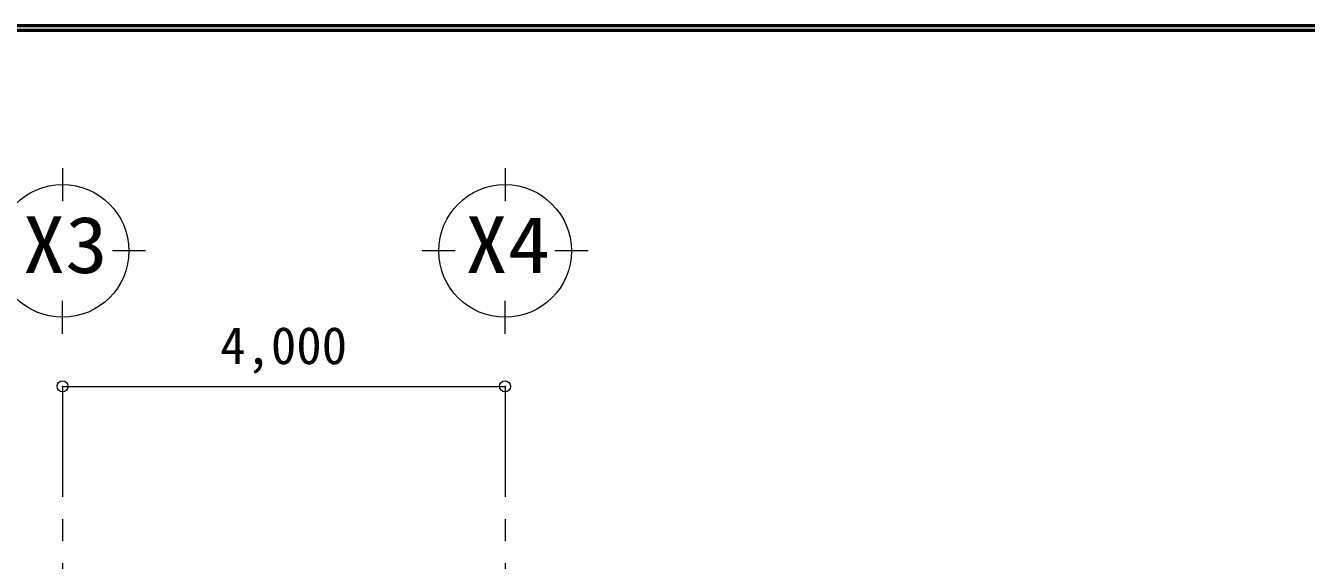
# Model space of a CAD drawing. Units: millimetres at full size, sheet at 1:200; details may follow other scales. Extents: x -55340 to 55340, y -38040 to 38040.
# Drawn here: x -36308 to -24730, y 33203 to 38040 of the extents above; entities that cross this region are included whole.
import ezdxf
from ezdxf.enums import TextEntityAlignment as Align

# ---------------------------------------------------------------- set-up
doc = ezdxf.new("R2010")
doc.units = ezdxf.units.MM
doc.header["$LTSCALE"] = 200
doc.header["$PDMODE"] = 32
doc.header["$PDSIZE"] = 100
doc.linetypes.add('CHAIN1', pattern=[8, 5, -1, 1, -1])
for name, color, linetype, lineweight in [('0-1_通り芯', 3, 'Continuous', 18), ('0-A_寸法', 6, 'Continuous', 9), ('F-0_F-0ﾚｲﾔ', 5, 'Continuous', 50)]:
    doc.layers.add(name, color=color, linetype=linetype, lineweight=lineweight)
doc.styles.add('ＭＳ ゴシック', font='')
doc.styles.get('ＭＳ ゴシック').set_extended_font_data('MS Gothic')

msp = doc.modelspace()

# ---------------------------------------------------------------- linework, layer by layer
at = {"layer": '0-1_通り芯'}
for p, q in [((-35973.6, 36752.1), (-35973.6, 36452.1)), ((-31973.6, 36752.1), (-31973.6, 36452.1)), ((-35223.6, 36002.1), (-35523.6, 36002.1)), ((-32423.6, 36002.1), (-32723.6, 36002.1)), ((-31223.6, 36002.1), (-31523.6, 36002.1)), ((-35973.6, 35252.1), (-35973.6, 35552.1)), ((-31973.6, 35252.1), (-31973.6, 35552.1))]:
    msp.add_line(p, q, dxfattribs=at)
at = {"layer": '0-1_通り芯', "color": 4, "linetype": 'CHAIN1', "lineweight": 9}
for p, q in [((-35973.6, 34777.1), (-35973.6, 9872.4)), ((-31973.6, 34777.1), (-31973.6, 25033.7))]:
    msp.add_line(p, q, dxfattribs=at)
at = {"layer": '0-1_通り芯'}
for centre in [(-35973.6, 36002.1), (-31973.6, 36002.1)]:
    msp.add_circle(centre, 600, dxfattribs=at)
at = {"layer": '0-A_寸法', "color": 4}
msp.add_line((-35973.6, 34777.1), (-31973.6, 34777.1), dxfattribs=at)
at = {"layer": '0-A_寸法'}
for p in [(-35973.6, 34777.1), (-31973.6, 34777.1)]:
    msp.add_point(p, dxfattribs=at)
at = {"layer": 'F-0_F-0ﾚｲﾔ'}
for p, q in [((-55340, 38040), (55340, 38040)), ((-55300, 38000), (55300, 38000))]:
    msp.add_line(p, q, dxfattribs=at)

# ---------------------------------------------------------------- texts
at = {"layer": '0-1_通り芯', "color": 2, "style": 'ＭＳ ゴシック', "width": 1.1}
for s, p in [('X3', (-36333.3, 35647.9)), ('X4', (-32333.3, 35647.9))]:
    msp.add_text(s, height=513.2, dxfattribs=at).set_placement(p, align=Align.BOTTOM_LEFT)
at = {"layer": '0-A_寸法', "color": 2, "style": 'ＭＳ ゴシック'}
msp.add_text('4,000', height=337.2, dxfattribs=at).set_placement((-34548.6, 34877.1), align=Align.BOTTOM_LEFT)

doc.saveas('drawing.dxf')
